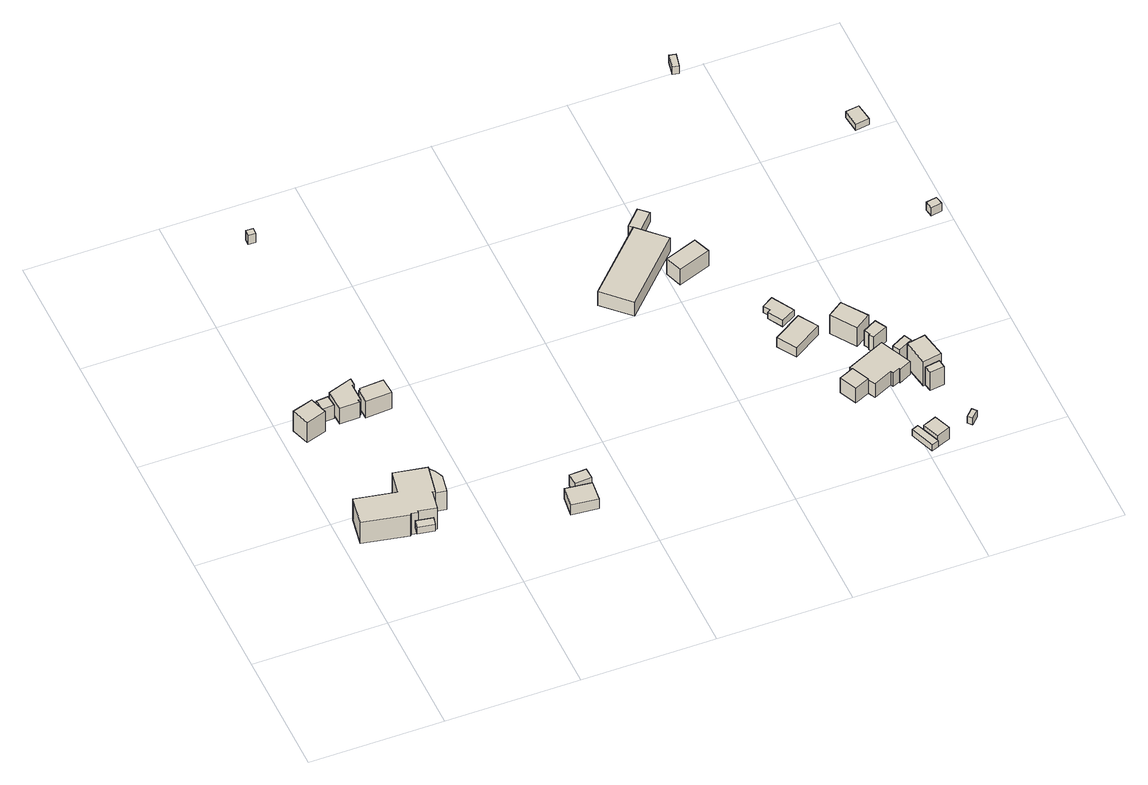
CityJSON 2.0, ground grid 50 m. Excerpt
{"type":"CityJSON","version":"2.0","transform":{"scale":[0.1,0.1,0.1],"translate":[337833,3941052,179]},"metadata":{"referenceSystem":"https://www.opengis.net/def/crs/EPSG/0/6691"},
"CityObjects":{
"building1":{"type":"Building","attributes":{"usage":"411","measuredHeight":10.7,"storeysAboveGround":2,"BuildingIDAttribute.prefecture":"14","BuildingIDAttribute.city":"14151","BuildingDetailAttribute.totalFloorArea":91.44,"BuildingDetailAttribute.buildingFootprintArea":45.72,"BuildingDetailAttribute.buildingStructureType":"601","BuildingDetailAttribute.buildingStructureOrgType":"1","BuildingDetailAttribute.orgUsage":"10","BuildingDetailAttribute.surveyYear":2015,"BuildingLandSlideRiskAttribute.description":"1","BuildingLandSlideRiskAttribute.areaType":"1"},"geometry":[{"type":"Solid","lod":"1","boundaries":[[[[0,1,2,3]],[[2,4,5,3]],[[1,6,4,2]],[[0,7,6,1]],[[3,5,7,0]],[[4,6,7,5]]]]}]},
"building2":{"type":"Building","attributes":{"measuredHeight":12.2,"BuildingIDAttribute.prefecture":"14","BuildingIDAttribute.city":"14151","BuildingDetailAttribute.surveyYear":2015,"BuildingLandSlideRiskAttribute.description":"1","BuildingLandSlideRiskAttribute.areaType":"1"},"geometry":[{"type":"Solid","lod":"1","boundaries":[[[[8,9,10,11,12,13,14,15,16,17,18,19]],[[18,20,21,19]],[[17,22,20,18]],[[16,23,22,17]],[[15,24,23,16]],[[14,25,24,15]],[[13,26,25,14]],[[12,27,26,13]],[[11,28,27,12]],[[10,29,28,11]],[[9,30,29,10]],[[8,31,30,9]],[[19,21,31,8]],[[20,22,23,24,25,26,27,28,29,30,31,21]]]]}]},
"building3":{"type":"Building","attributes":{"usage":"401","measuredHeight":3.8,"storeysAboveGround":1,"BuildingIDAttribute.prefecture":"14","BuildingIDAttribute.city":"14151","BuildingDetailAttribute.totalFloorArea":15.54,"BuildingDetailAttribute.buildingFootprintArea":15.54,"BuildingDetailAttribute.buildingStructureType":"610","BuildingDetailAttribute.buildingStructureOrgType":"2","BuildingDetailAttribute.orgUsage":"61","BuildingDetailAttribute.surveyYear":2015,"BuildingLandSlideRiskAttribute.description":"1","BuildingLandSlideRiskAttribute.areaType":"1"},"geometry":[{"type":"Solid","lod":"1","boundaries":[[[[32,33,34,35]],[[34,36,37,35]],[[33,38,36,34]],[[32,39,38,33]],[[35,37,39,32]],[[36,38,39,37]]]]}]},
"building4":{"type":"Building","attributes":{"usage":"411","measuredHeight":7.2,"storeysAboveGround":2,"BuildingIDAttribute.prefecture":"14","BuildingIDAttribute.city":"14151","BuildingDetailAttribute.totalFloorArea":32.56,"BuildingDetailAttribute.buildingFootprintArea":16.28,"BuildingDetailAttribute.buildingStructureType":"601","BuildingDetailAttribute.buildingStructureOrgType":"1","BuildingDetailAttribute.orgUsage":"10","BuildingDetailAttribute.surveyYear":2015,"BuildingLandSlideRiskAttribute.description":"1","BuildingLandSlideRiskAttribute.areaType":"1"},"geometry":[{"type":"Solid","lod":"1","boundaries":[[[[40,41,42,43]],[[42,44,45,43]],[[41,46,44,42]],[[40,47,46,41]],[[43,45,47,40]],[[44,46,47,45]]]]}]},
"building5":{"type":"Building","attributes":{"usage":"411","measuredHeight":8.8,"storeysAboveGround":2,"BuildingIDAttribute.prefecture":"14","BuildingIDAttribute.city":"14151","BuildingDetailAttribute.totalFloorArea":133.18,"BuildingDetailAttribute.buildingFootprintArea":66.59,"BuildingDetailAttribute.buildingStructureType":"601","BuildingDetailAttribute.buildingStructureOrgType":"1","BuildingDetailAttribute.orgUsage":"10","BuildingDetailAttribute.surveyYear":2015,"BuildingLandSlideRiskAttribute.description":"1","BuildingLandSlideRiskAttribute.areaType":"1"},"geometry":[{"type":"Solid","lod":"1","boundaries":[[[[48,49,50,51,52,53,54,55]],[[54,56,57,55]],[[53,58,56,54]],[[52,59,58,53]],[[51,60,59,52]],[[50,61,60,51]],[[49,62,61,50]],[[48,63,62,49]],[[55,57,63,48]],[[56,58,59,60,61,62,63,57]]]]}]},
"building6":{"type":"Building","attributes":{"usage":"401","measuredHeight":9.5,"storeysAboveGround":1,"BuildingIDAttribute.prefecture":"14","BuildingIDAttribute.city":"14151","BuildingDetailAttribute.totalFloorArea":132.72,"BuildingDetailAttribute.buildingFootprintArea":132.72,"BuildingDetailAttribute.buildingStructureType":"610","BuildingDetailAttribute.buildingStructureOrgType":"2","BuildingDetailAttribute.orgUsage":"61","BuildingDetailAttribute.surveyYear":2015},"geometry":[{"type":"Solid","lod":"1","boundaries":[[[[64,65,66,67,68]],[[67,69,70,68]],[[66,71,69,67]],[[65,72,71,66]],[[64,73,72,65]],[[68,70,73,64]],[[69,71,72,73,70]]]]}]},
"building7":{"type":"Building","attributes":{"measuredHeight":4.8,"BuildingIDAttribute.prefecture":"14","BuildingIDAttribute.city":"14151","BuildingDetailAttribute.surveyYear":2015},"geometry":[{"type":"Solid","lod":"1","boundaries":[[[[74,75,76,77]],[[76,78,79,77]],[[75,80,78,76]],[[74,81,80,75]],[[77,79,81,74]],[[78,80,81,79]]]]}]},
"building8":{"type":"Building","attributes":{"usage":"411","measuredHeight":8.4,"storeysAboveGround":2,"BuildingIDAttribute.prefecture":"14","BuildingIDAttribute.city":"14151","BuildingDetailAttribute.totalFloorArea":107.08,"BuildingDetailAttribute.buildingFootprintArea":53.54,"BuildingDetailAttribute.buildingStructureType":"601","BuildingDetailAttribute.buildingStructureOrgType":"1","BuildingDetailAttribute.orgUsage":"10","BuildingDetailAttribute.surveyYear":2015,"BuildingLandSlideRiskAttribute.description":"1","BuildingLandSlideRiskAttribute.areaType":"1"},"geometry":[{"type":"Solid","lod":"1","boundaries":[[[[82,83,84,85,86,87]],[[86,88,89,87]],[[85,90,88,86]],[[84,91,90,85]],[[83,92,91,84]],[[82,93,92,83]],[[87,89,93,82]],[[88,90,91,92,93,89]]]]}]},
"building9":{"type":"Building","attributes":{"usage":"431","measuredHeight":5.4,"storeysAboveGround":1,"BuildingIDAttribute.prefecture":"14","BuildingIDAttribute.city":"14151","BuildingDetailAttribute.totalFloorArea":72.44,"BuildingDetailAttribute.buildingFootprintArea":72.44,"BuildingDetailAttribute.buildingStructureType":"601","BuildingDetailAttribute.buildingStructureOrgType":"1","BuildingDetailAttribute.orgUsage":"143","BuildingDetailAttribute.surveyYear":2015},"geometry":[{"type":"Solid","lod":"1","boundaries":[[[[94,95,96,97]],[[96,98,99,97]],[[95,100,98,96]],[[94,101,100,95]],[[97,99,101,94]],[[98,100,101,99]]]]}]},
"building10":{"type":"Building","attributes":{"usage":"431","measuredHeight":5.6,"storeysAboveGround":1,"BuildingIDAttribute.prefecture":"14","BuildingIDAttribute.city":"14151","BuildingDetailAttribute.totalFloorArea":24.73,"BuildingDetailAttribute.buildingFootprintArea":24.73,"BuildingDetailAttribute.buildingStructureType":"601","BuildingDetailAttribute.buildingStructureOrgType":"1","BuildingDetailAttribute.orgUsage":"143","BuildingDetailAttribute.surveyYear":2015},"geometry":[{"type":"Solid","lod":"1","boundaries":[[[[102,103,104,105]],[[104,106,107,105]],[[103,108,106,104]],[[102,109,108,103]],[[105,107,109,102]],[[106,108,109,107]]]]}]},
"building11":{"type":"Building","attributes":{"usage":"451","measuredHeight":9.7,"storeysAboveGround":1,"BuildingIDAttribute.prefecture":"14","BuildingIDAttribute.city":"14151","BuildingDetailAttribute.totalFloorArea":342.9,"BuildingDetailAttribute.buildingFootprintArea":342.9,"BuildingDetailAttribute.buildingStructureType":"601","BuildingDetailAttribute.buildingStructureOrgType":"1","BuildingDetailAttribute.orgUsage":"200","BuildingDetailAttribute.surveyYear":2015,"BuildingLandSlideRiskAttribute.description":"1","BuildingLandSlideRiskAttribute.areaType":"1"},"geometry":[{"type":"Solid","lod":"1","boundaries":[[[[110,111,112,113]],[[112,114,115,113]],[[111,116,114,112]],[[110,117,116,111]],[[113,115,117,110]],[[114,116,117,115]]]]}]},
"building12":{"type":"Building","attributes":{"measuredHeight":5.6,"BuildingIDAttribute.prefecture":"14","BuildingIDAttribute.city":"14151","BuildingDetailAttribute.surveyYear":2015,"BuildingLandSlideRiskAttribute.description":"1","BuildingLandSlideRiskAttribute.areaType":"1"},"geometry":[{"type":"Solid","lod":"1","boundaries":[[[[118,119,120,121]],[[120,122,123,121]],[[119,124,122,120]],[[118,125,124,119]],[[121,123,125,118]],[[122,124,125,123]]]]}]},
"building13":{"type":"Building","attributes":{"usage":"451","measuredHeight":8.8,"storeysAboveGround":2,"BuildingIDAttribute.prefecture":"14","BuildingIDAttribute.city":"14151","BuildingDetailAttribute.totalFloorArea":236.93,"BuildingDetailAttribute.buildingFootprintArea":118.47,"BuildingDetailAttribute.buildingStructureType":"601","BuildingDetailAttribute.buildingStructureOrgType":"1","BuildingDetailAttribute.orgUsage":"200","BuildingDetailAttribute.surveyYear":2015,"BuildingLandSlideRiskAttribute.description":"1","BuildingLandSlideRiskAttribute.areaType":"1"},"geometry":[{"type":"Solid","lod":"1","boundaries":[[[[126,127,128,129]],[[128,130,131,129]],[[127,132,130,128]],[[126,133,132,127]],[[129,131,133,126]],[[130,132,133,131]]]]}]},
"building14":{"type":"Building","attributes":{"usage":"451","measuredHeight":5.1,"storeysAboveGround":1,"BuildingIDAttribute.prefecture":"14","BuildingIDAttribute.city":"14151","BuildingDetailAttribute.totalFloorArea":359.48,"BuildingDetailAttribute.buildingFootprintArea":359.48,"BuildingDetailAttribute.buildingStructureType":"601","BuildingDetailAttribute.buildingStructureOrgType":"1","BuildingDetailAttribute.orgUsage":"200","BuildingDetailAttribute.surveyYear":2015},"geometry":[{"type":"Solid","lod":"1","boundaries":[[[[134,135,136,137]],[[136,138,139,137]],[[135,140,138,136]],[[134,141,140,135]],[[137,139,141,134]],[[138,140,141,139]]]]}]},
"building15":{"type":"Building","attributes":{"usage":"411","measuredHeight":9,"storeysAboveGround":1,"BuildingIDAttribute.prefecture":"14","BuildingIDAttribute.city":"14151","BuildingDetailAttribute.totalFloorArea":40.7,"BuildingDetailAttribute.buildingFootprintArea":40.7,"BuildingDetailAttribute.buildingStructureType":"601","BuildingDetailAttribute.buildingStructureOrgType":"1","BuildingDetailAttribute.orgUsage":"10","BuildingDetailAttribute.surveyYear":2015},"geometry":[{"type":"Solid","lod":"1","boundaries":[[[[142,143,144,145]],[[144,146,147,145]],[[143,148,146,144]],[[142,149,148,143]],[[145,147,149,142]],[[146,148,149,147]]]]}]},
"building16":{"type":"Building","attributes":{"usage":"451","storeysAboveGround":1,"BuildingIDAttribute.prefecture":"14","BuildingIDAttribute.city":"14151","BuildingDetailAttribute.totalFloorArea":46.07,"BuildingDetailAttribute.buildingFootprintArea":46.07,"BuildingDetailAttribute.buildingStructureType":"601","BuildingDetailAttribute.buildingStructureOrgType":"1","BuildingDetailAttribute.orgUsage":"200","BuildingDetailAttribute.surveyYear":2015},"geometry":[{"type":"Solid","lod":"1","boundaries":[[[[150,151,152,153,154,155]],[[154,156,157,155]],[[153,158,156,154]],[[152,159,158,153]],[[151,160,159,152]],[[150,161,160,151]],[[155,157,161,150]],[[156,158,159,160,161,157]]]]}]},
"building17":{"type":"Building","attributes":{"BuildingIDAttribute.prefecture":"14","BuildingIDAttribute.city":"14151","BuildingDetailAttribute.surveyYear":2015,"BuildingLandSlideRiskAttribute.description":"1","BuildingLandSlideRiskAttribute.areaType":"1"},"geometry":[{"type":"Solid","lod":"1","boundaries":[[[[162,163,164,165,166,167]],[[166,168,169,167]],[[165,170,168,166]],[[164,171,170,165]],[[163,172,171,164]],[[162,173,172,163]],[[167,169,173,162]],[[168,170,171,172,173,169]]]]}]},
"building18":{"type":"Building","attributes":{"usage":"411","measuredHeight":8.3,"storeysAboveGround":1,"BuildingIDAttribute.prefecture":"14","BuildingIDAttribute.city":"14151","BuildingDetailAttribute.totalFloorArea":177.56,"BuildingDetailAttribute.buildingFootprintArea":177.56,"BuildingDetailAttribute.buildingStructureType":"601","BuildingDetailAttribute.buildingStructureOrgType":"1","BuildingDetailAttribute.orgUsage":"10","BuildingDetailAttribute.surveyYear":2015,"BuildingLandSlideRiskAttribute.description":"1","BuildingLandSlideRiskAttribute.areaType":"1"},"geometry":[{"type":"Solid","lod":"1","boundaries":[[[[174,175,176,177,178,145,144,179,180,181]],[[180,182,183,181]],[[179,184,182,180]],[[144,185,184,179]],[[145,186,185,144]],[[178,187,186,145]],[[177,188,187,178]],[[176,189,188,177]],[[175,190,189,176]],[[174,191,190,175]],[[181,183,191,174]],[[182,184,185,186,187,188,189,190,191,183]]]]}]},
"building19":{"type":"Building","attributes":{"usage":"411","measuredHeight":6.1,"storeysAboveGround":2,"BuildingIDAttribute.prefecture":"14","BuildingIDAttribute.city":"14151","BuildingDetailAttribute.totalFloorArea":62.99,"BuildingDetailAttribute.buildingFootprintArea":31.49,"BuildingDetailAttribute.buildingStructureType":"601","BuildingDetailAttribute.buildingStructureOrgType":"1","BuildingDetailAttribute.orgUsage":"10","BuildingDetailAttribute.surveyYear":2015,"BuildingLandSlideRiskAttribute.description":"1","BuildingLandSlideRiskAttribute.areaType":"1"},"geometry":[{"type":"Solid","lod":"1","boundaries":[[[[192,193,194,195]],[[194,196,197,195]],[[193,198,196,194]],[[192,199,198,193]],[[195,197,199,192]],[[196,198,199,197]]]]}]},
"building20":{"type":"Building","attributes":{"measuredHeight":11.6,"BuildingIDAttribute.prefecture":"14","BuildingIDAttribute.city":"14151","BuildingDetailAttribute.surveyYear":2015,"BuildingLandSlideRiskAttribute.description":"1","BuildingLandSlideRiskAttribute.areaType":"1"},"geometry":[{"type":"Solid","lod":"1","boundaries":[[[[200,201,202,203]],[[202,204,205,203]],[[201,206,204,202]],[[200,207,206,201]],[[203,205,207,200]],[[204,206,207,205]]]]}]},
"building21":{"type":"Building","attributes":{"usage":"451","measuredHeight":14.5,"storeysAboveGround":1,"BuildingIDAttribute.prefecture":"14","BuildingIDAttribute.city":"14151","BuildingDetailAttribute.totalFloorArea":25.31,"BuildingDetailAttribute.buildingFootprintArea":25.31,"BuildingDetailAttribute.buildingStructureType":"601","BuildingDetailAttribute.buildingStructureOrgType":"1","BuildingDetailAttribute.orgUsage":"200","BuildingDetailAttribute.surveyYear":2015,"BuildingLandSlideRiskAttribute.description":"1","BuildingLandSlideRiskAttribute.areaType":"1"},"geometry":[{"type":"Solid","lod":"1","boundaries":[[[[208,209,210,211,212,213]],[[212,214,215,213]],[[211,216,214,212]],[[210,217,216,211]],[[209,218,217,210]],[[208,219,218,209]],[[213,215,219,208]],[[214,216,217,218,219,215]]]]}]},
"building22":{"type":"Building","attributes":{"usage":"451","measuredHeight":10.9,"storeysAboveGround":1,"BuildingIDAttribute.prefecture":"14","BuildingIDAttribute.city":"14151","BuildingDetailAttribute.totalFloorArea":17.3,"BuildingDetailAttribute.buildingFootprintArea":17.3,"BuildingDetailAttribute.buildingStructureType":"601","BuildingDetailAttribute.buildingStructureOrgType":"1","BuildingDetailAttribute.orgUsage":"200","BuildingDetailAttribute.surveyYear":2015,"BuildingLandSlideRiskAttribute.description":"1","BuildingLandSlideRiskAttribute.areaType":"1"},"geometry":[{"type":"Solid","lod":"1","boundaries":[[[[220,221,222,223]],[[222,224,225,223]],[[221,226,224,222]],[[220,227,226,221]],[[223,225,227,220]],[[224,226,227,225]]]]}]},
"building23":{"type":"Building","attributes":{"measuredHeight":11.9,"BuildingIDAttribute.prefecture":"14","BuildingIDAttribute.city":"14151","BuildingDetailAttribute.surveyYear":2015,"BuildingLandSlideRiskAttribute.description":"1","BuildingLandSlideRiskAttribute.areaType":"1"},"geometry":[{"type":"Solid","lod":"1","boundaries":[[[[228,229,230,231]],[[230,232,233,231]],[[229,234,232,230]],[[228,235,234,229]],[[231,233,235,228]],[[232,234,235,233]]]]}]},
"building24":{"type":"Building","attributes":{"usage":"411","measuredHeight":12.5,"storeysAboveGround":2,"BuildingIDAttribute.prefecture":"14","BuildingIDAttribute.city":"14151","BuildingDetailAttribute.totalFloorArea":121.33,"BuildingDetailAttribute.buildingFootprintArea":60.66,"BuildingDetailAttribute.buildingStructureType":"601","BuildingDetailAttribute.buildingStructureOrgType":"1","BuildingDetailAttribute.orgUsage":"10","BuildingDetailAttribute.surveyYear":2015,"BuildingLandSlideRiskAttribute.description":"1","BuildingLandSlideRiskAttribute.areaType":"1"},"geometry":[{"type":"Solid","lod":"1","boundaries":[[[[236,237,238,239]],[[238,240,241,239]],[[237,242,240,238]],[[236,243,242,237]],[[239,241,243,236]],[[240,242,243,241]]]]}]},
"building25":{"type":"Building","attributes":{"measuredHeight":3.5,"BuildingIDAttribute.prefecture":"14","BuildingIDAttribute.city":"14151","BuildingDetailAttribute.surveyYear":2015,"BuildingLandSlideRiskAttribute.description":"1","BuildingLandSlideRiskAttribute.areaType":"1"},"geometry":[{"type":"Solid","lod":"1","boundaries":[[[[244,245,246,247]],[[246,248,249,247]],[[245,250,248,246]],[[244,251,250,245]],[[247,249,251,244]],[[248,250,251,249]]]]}]},
"building26":{"type":"Building","attributes":{"measuredHeight":3.8,"BuildingIDAttribute.prefecture":"14","BuildingIDAttribute.city":"14151","BuildingDetailAttribute.surveyYear":2015},"geometry":[{"type":"Solid","lod":"1","boundaries":[[[[252,253,254,255]],[[254,256,257,255]],[[253,258,256,254]],[[252,259,258,253]],[[255,257,259,252]],[[256,258,259,257]]]]}]},
"building27":{"type":"Building","attributes":{"usage":"411","measuredHeight":4.6,"storeysAboveGround":1,"BuildingIDAttribute.prefecture":"14","BuildingIDAttribute.city":"14151","BuildingDetailAttribute.totalFloorArea":15.39,"BuildingDetailAttribute.buildingFootprintArea":15.39,"BuildingDetailAttribute.buildingStructureType":"610","BuildingDetailAttribute.buildingStructureOrgType":"2","BuildingDetailAttribute.orgUsage":"10","BuildingDetailAttribute.surveyYear":2015},"geometry":[{"type":"Solid","lod":"1","boundaries":[[[[260,261,262,263]],[[262,264,265,263]],[[261,266,264,262]],[[260,267,266,261]],[[263,265,267,260]],[[264,266,267,265]]]]}]},
"building28":{"type":"Building","attributes":{"usage":"451","storeysAboveGround":1,"BuildingIDAttribute.prefecture":"14","BuildingIDAttribute.city":"14151","BuildingDetailAttribute.totalFloorArea":18.46,"BuildingDetailAttribute.buildingFootprintArea":18.46,"BuildingDetailAttribute.buildingStructureType":"601","BuildingDetailAttribute.buildingStructureOrgType":"1","BuildingDetailAttribute.orgUsage":"200","BuildingDetailAttribute.surveyYear":2015},"geometry":[{"type":"Solid","lod":"1","boundaries":[[[[268,269,270,271]],[[270,272,273,271]],[[269,274,272,270]],[[268,275,274,269]],[[271,273,275,268]],[[272,274,275,273]]]]}]}
},
"vertices":[
[82,858,143],[103,789,143],[26,765,143],[4,833,143],[26,765,241],[4,833,241],[103,789,241],[82,858,241],
[52,364,25],[73,476,25],[226,447,25],[243,537,25],[365,514,25],[343,400,25],[334,402,25],[320,326,25],[254,339,25],[252,332,25],[229,336,25],[225,331,25],[229,336,128],[225,331,128],[252,332,128],[254,339,128],[320,326,128],[334,402,128],[343,400,128],[365,514,128],[243,537,128],[226,447,128],[73,476,128],[52,364,128],
[299,309,72],[293,278,72],[230,289,72],[236,320,72],[230,289,105],[236,320,105],[293,278,105],[299,309,105],
[145,867,157],[149,823,157],[104,820,157],[100,864,157],[104,820,222],[100,864,222],[149,823,222],[145,867,222],
[244,905,157],[245,875,157],[237,875,157],[238,803,157],[230,803,157],[230,793,157],[157,790,157],[153,874,157],[157,790,233],[153,874,233],[230,793,233],[230,803,233],[238,803,233],[237,875,233],[245,875,233],[244,905,233],
[365,514,30],[382,495,30],[396,463,30],[383,392,30],[343,400,30],[383,392,121],[343,400,121],[396,463,121],[382,495,121],[365,514,121],
[116,1451,450],[115,1426,450],[88,1427,450],[88,1452,450],[88,1427,496],[88,1452,496],[115,1426,496],[116,1451,496],
[256,847,150],[256,855,150],[346,860,150],[350,795,150],[252,789,150],[249,846,150],[252,789,230],[249,846,230],[350,795,230],[346,860,230],[256,855,230],[256,847,230],
[847,166,65],[747,177,65],[757,257,65],[856,245,65],[757,257,113],[856,245,113],[747,177,113],[847,166,113],
[860,262,68],[798,258,68],[795,302,68],[858,305,68],[795,302,121],[858,305,121],[798,258,121],[860,262,121],
[1268,857,172],[1172,952,172],[1400,1183,172],[1496,1089,172],[1400,1183,240],[1496,1089,240],[1172,952,240],[1268,857,240],
[1422,1165,189],[1388,1199,189],[1447,1260,189],[1481,1227,189],[1447,1260,236],[1481,1227,236],[1388,1199,236],[1422,1165,236],
[1446,1002,166],[1568,1046,166],[1592,982,166],[1469,937,166],[1592,982,241],[1469,937,241],[1568,1046,241],[1446,1002,241],
[1715,505,130],[1671,575,130],[1779,642,130],[1823,572,130],[1779,642,175],[1823,572,175],[1671,575,175],[1715,505,175],
[1830,260,94],[1800,327,94],[1857,352,94],[1887,286,94],[1857,352,165],[1887,286,165],[1800,327,165],[1830,260,165],
[1725,648,136],[1692,704,136],[1704,711,136],[1689,736,136],[1732,762,136],[1780,680,136],[1732,762,166],[1780,680,166],[1689,736,166],[1704,711,166],[1692,704,166],[1725,648,166],
[2005,9,30],[1970,102,30],[1996,112,30],[2006,87,30],[2031,23,30],[2032,19,30],[2031,23,60],[2032,19,60],[2006,87,60],[1996,112,60],[1970,102,60],[2005,9,60],
[2005,290,94],[2003,294,94],[1977,282,94],[1972,292,94],[1900,259,94],[1851,364,94],[1996,431,94],[2052,311,94],[1996,431,160],[2052,311,160],[1851,364,160],[1857,352,160],[1887,286,160],[1900,259,160],[1972,292,160],[1977,282,160],[2003,294,160],[2005,290,160],
[2031,23,25],[2006,87,25],[2058,107,25],[2083,44,25],[2058,107,81],[2083,44,81],[2006,87,81],[2031,23,81],
[1879,607,80],[1937,647,80],[2001,555,80],[1942,515,80],[2001,555,171],[1942,515,171],[1937,647,171],[1879,607,171],
[2037,488,91],[1980,461,91],[1968,477,91],[1974,480,91],[1962,501,91],[2014,530,91],[1962,501,163],[2014,530,163],[1974,480,163],[1968,477,163],[1980,461,163],[2037,488,163],
[2102,422,56],[2047,394,56],[2033,421,56],[2088,450,56],[2033,421,137],[2088,450,137],[2047,394,137],[2102,422,137],
[2150,251,65],[2096,243,65],[2091,273,65],[2146,282,65],[2091,273,153],[2146,282,153],[2096,243,153],[2150,251,153],
[2086,278,58],[2068,379,58],[2138,392,58],[2157,290,58],[2138,392,175],[2157,290,175],[2068,379,175],[2086,278,175],
[2216,116,8],[2188,88,8],[2173,103,8],[2201,131,8],[2173,103,41],[2201,131,41],[2188,88,41],[2216,116,41],
[1809,1849,238],[1834,1844,238],[1822,1788,238],[1798,1793,238],[1822,1788,275],[1798,1793,275],[1834,1844,275],[1809,1849,275],
[2384,919,152],[2378,951,152],[2419,958,152],[2425,926,152],[2419,958,191],[2425,926,191],[2378,951,191],[2384,919,191],
[2284,1343,202],[2276,1412,202],[2327,1419,202],[2336,1350,202],[2327,1419,232],[2336,1350,232],[2276,1412,232],[2284,1343,232]
]}
